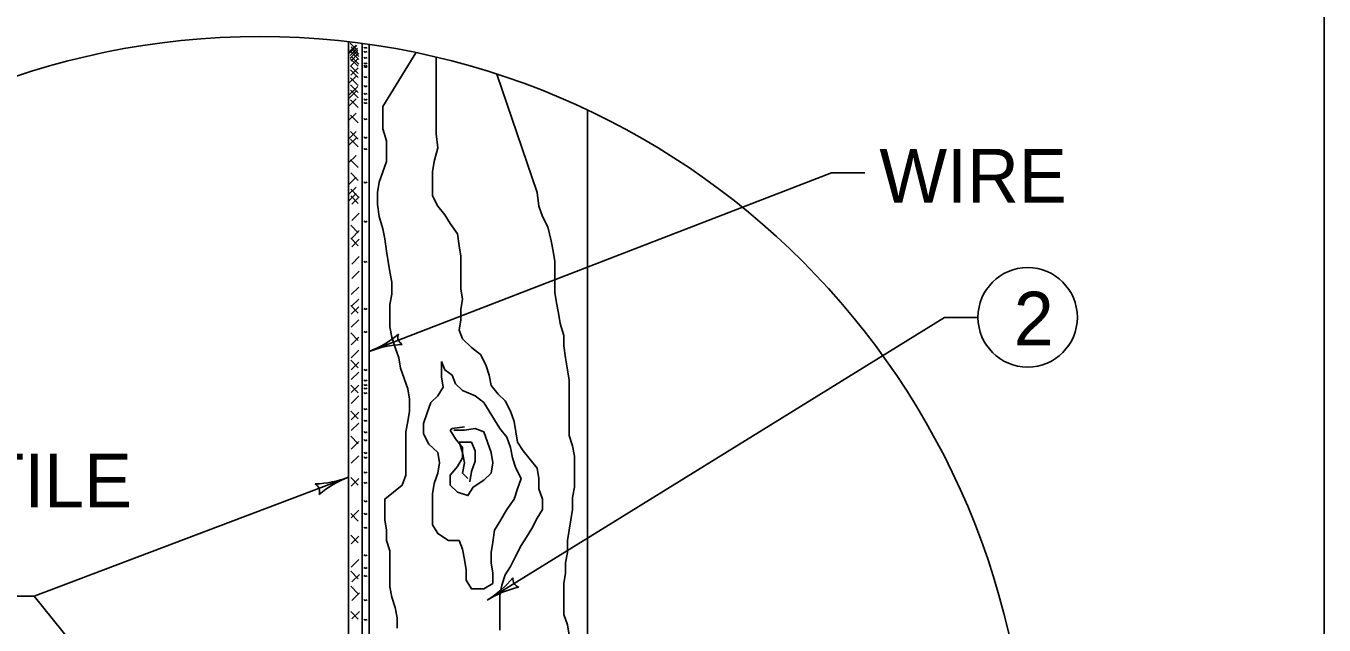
# Model space of a CAD drawing. Extents: x 1007 to 1035.5, y 1000.5 to 1021.5.
# Drawn here: x 1030.663 to 1035.5, y 1012.98 to 1015.21 of the extents above; entities that cross this region are included whole.
import ezdxf

# ---------------------------------------------------------------- set-up
doc = ezdxf.new("R2010")
doc.units = 0
for name, color, linetype in [('1', 7, 'Continuous'), ('10', 7, 'Continuous'), ('11', 7, 'Continuous')]:
    doc.layers.add(name, color=color, linetype=linetype)

msp = doc.modelspace()

# ---------------------------------------------------------------- linework, layer by layer
at = {"layer": '1'}
for p, q in [((1031.8649, 1012.3758), (1031.8649, 1015.1514)), ((1031.8928, 1015.139), (1031.8651, 1015.1114)), ((1031.8958, 1015.1373), (1031.8681, 1015.1097)), ((1031.8712, 1015.1462), (1031.8998, 1015.1178)), ((1031.8747, 1015.1332), (1031.9033, 1015.1048)), ((1031.9159, 1012.325), (1031.9159, 1015.1451)), ((1031.9412, 1012.308), (1031.9412, 1015.1415)), ((1031.8983, 1015.1283), (1031.8705, 1015.1008)), ((1031.8983, 1015.1178), (1031.8705, 1015.0902)), ((1031.8726, 1015.0884), (1031.9012, 1015.0601)), ((1031.901, 1015.1074), (1031.8733, 1015.0798)), ((1031.901, 1015.0895), (1031.8733, 1015.0619)), ((1031.8747, 1015.1257), (1031.9033, 1015.0973)), ((1031.8747, 1015.1138), (1031.9033, 1015.0854)), ((1031.8747, 1015.0961), (1031.9033, 1015.0678)), ((1031.8726, 1015.0616), (1031.9012, 1015.0333)), ((1031.8726, 1015.0467), (1031.9012, 1015.0183)), ((1031.901, 1015.055), (1031.8733, 1015.0274)), ((1031.8927, 1015.0239), (1031.8649, 1014.9963)), ((1031.8726, 1015.0168), (1031.9012, 1014.9885)), ((1031.8726, 1014.9914), (1031.9012, 1014.9631)), ((1031.8927, 1014.9792), (1031.8649, 1014.9516)), ((1031.8927, 1014.9673), (1031.8649, 1014.9393)), ((1031.899, 1014.9856), (1031.8713, 1014.9578)), ((1031.8726, 1014.9713), (1031.9012, 1014.9428)), ((1031.8927, 1014.9387), (1031.8649, 1014.911)), ((1031.8726, 1014.9349), (1031.9012, 1014.9064)), ((1032.7549, 1012.308), (1032.7549, 1014.8973)), ((1031.8927, 1014.8862), (1031.8649, 1014.8583)), ((1031.8726, 1014.8782), (1031.9012, 1014.8497)), ((1031.8927, 1014.8173), (1031.8649, 1014.7893)), ((1031.8726, 1014.8173), (1031.9012, 1014.7889)), ((1031.8927, 1014.7932), (1031.8649, 1014.7652)), ((1031.8726, 1014.789), (1031.9012, 1014.7606)), ((1031.8927, 1014.7282), (1031.8649, 1014.7005)), ((1031.8726, 1014.7123), (1031.9012, 1014.6838)), ((1031.8729, 1014.6633), (1031.9013, 1014.6349)), ((1033.6643, 1014.6639), (1031.9412, 1013.9986)), ((1033.7893, 1014.6639), (1033.6643, 1014.6639)), ((1031.8927, 1014.6473), (1031.8649, 1014.6193)), ((1031.8927, 1014.6108), (1031.8649, 1014.5828)), ((1031.8729, 1014.6028), (1031.9013, 1014.5741)), ((1031.8927, 1014.5861), (1031.8649, 1014.5583)), ((1031.8729, 1014.5783), (1031.9013, 1014.55)), ((1031.9047, 1014.5741), (1031.877, 1014.5464)), ((1031.9047, 1014.5136), (1031.877, 1014.4858)), ((1031.8729, 1014.4689), (1031.9013, 1014.4403)), ((1031.8729, 1014.4205), (1031.9013, 1014.3918)), ((1031.9047, 1014.4486), (1031.877, 1014.4208)), ((1031.9047, 1014.4162), (1031.877, 1014.3883)), ((1031.9047, 1014.3515), (1031.877, 1014.3235)), ((1031.9047, 1014.298), (1031.877, 1014.2703)), ((1031.903, 1014.2382), (1031.8751, 1014.2102)), ((1031.8729, 1014.1692), (1031.9013, 1014.1408)), ((1031.903, 1014.1935), (1031.8751, 1014.1656)), ((1031.903, 1014.1652), (1031.8751, 1014.1374)), ((1032.382, 1013.0731), (1034.0854, 1014.1256)), ((1034.2104, 1014.1256), (1034.0854, 1014.1256)), ((1031.903, 1014.1166), (1031.8751, 1014.0887)), ((1031.8729, 1014.0678), (1031.9013, 1014.0397)), ((1031.903, 1014.0516), (1031.8751, 1014.0237)), ((1031.903, 1014.0032), (1031.8751, 1013.9752)), ((1031.8729, 1013.9667), (1031.9013, 1013.9382)), ((1031.903, 1013.9585), (1031.8751, 1013.9308)), ((1031.903, 1013.922), (1031.8751, 1013.8943)), ((1031.8729, 1013.8736), (1031.9013, 1013.8449)), ((1031.903, 1013.8736), (1031.8751, 1013.8456)), ((1031.903, 1013.8331), (1031.8751, 1013.8053)), ((1031.8729, 1013.7762), (1031.9013, 1013.7477)), ((1031.903, 1013.7723), (1031.8751, 1013.7443)), ((1031.903, 1013.7317), (1031.8751, 1013.7038)), ((1031.8729, 1013.6831), (1031.9013, 1013.6548)), ((1031.903, 1013.663), (1031.8751, 1013.6349)), ((1031.903, 1013.6102), (1031.8751, 1013.5823)), ((1030.6934, 1013.0881), (1031.8649, 1013.5301)), ((1031.8729, 1013.5292), (1031.9013, 1013.5008)), ((1031.903, 1013.5253), (1031.8751, 1013.4973)), ((1031.8729, 1013.3956), (1031.9013, 1013.3672)), ((1031.903, 1013.4077), (1031.8751, 1013.3798)), ((1031.8729, 1013.3143), (1031.9013, 1013.2862)), ((1031.903, 1013.3105), (1031.8751, 1013.2828)), ((1031.903, 1013.2237), (1031.8751, 1013.1958)), ((1031.8729, 1013.1808), (1031.9013, 1013.1525)), ((1031.9055, 1013.1688), (1031.8776, 1013.1408)), ((1031.8729, 1013.1243), (1031.9013, 1013.0958)), ((1030.6934, 1013.0881), (1030.5684, 1013.0881)), ((1030.6934, 1013.0881), (1031.8904, 1011.6041)), ((1031.9055, 1013.0998), (1031.8776, 1013.0718)), ((1031.8729, 1013.031), (1031.9013, 1013.0025)), ((1031.9055, 1013.031), (1031.8776, 1013.0032))]:
    msp.add_line(p, q, dxfattribs=at)
for points in [[(1032.0455, 1012.9681), (1032.0455, 1013.0064), (1032.0391, 1013.0448), (1032.0258, 1013.0833), (1032.0192, 1013.1218), (1032.0192, 1013.1602), (1032.0192, 1013.2052), (1032.0192, 1013.2564), (1032.0059, 1013.2948), (1032.0059, 1013.3333), (1031.9995, 1013.3718), (1031.9995, 1013.4103), (1031.9995, 1013.449), (1032.0323, 1013.4745), (1032.0652, 1013.5002), (1032.0787, 1013.5386), (1032.0787, 1013.577), (1032.0787, 1013.6153), (1032.0787, 1013.6539), (1032.0787, 1013.699), (1032.0853, 1013.7373), (1032.0918, 1013.776), (1032.0918, 1013.8208), (1032.0853, 1013.8593), (1032.0722, 1013.8977), (1032.0588, 1013.9361), (1032.0521, 1013.9747), (1032.0391, 1014.0131), (1032.0258, 1014.0516), (1032.0192, 1014.0902), (1032.0192, 1014.1287), (1032.0192, 1014.1733), (1032.0258, 1014.2122), (1032.0258, 1014.2567), (1032.0192, 1014.2953), (1032.0126, 1014.3337), (1032.0059, 1014.3723), (1031.9995, 1014.4173), (1031.9927, 1014.4557), (1031.9795, 1014.5006), (1031.9729, 1014.5455), (1031.9729, 1014.5902), (1031.9795, 1014.6288), (1031.9927, 1014.6673), (1032.0059, 1014.7057), (1032.0059, 1014.7443), (1032.0059, 1014.7828), (1031.9927, 1014.8275), (1031.9927, 1014.8661), (1031.9927, 1014.9108), (1032.1162, 1015.1108)], [(1032.191, 1015.0943), (1032.191, 1014.8083), (1032.1975, 1014.757), (1032.1843, 1014.7057), (1032.1778, 1014.6673), (1032.1778, 1014.6288), (1032.1778, 1014.5774), (1032.1975, 1014.539), (1032.2241, 1014.5068), (1032.2441, 1014.4748), (1032.2703, 1014.4364), (1032.2768, 1014.3914), (1032.2837, 1014.3531), (1032.2837, 1014.3081), (1032.2837, 1014.2695), (1032.2837, 1014.2312), (1032.2901, 1014.1928), (1032.2837, 1014.1542), (1032.2837, 1014.1158), (1032.2768, 1014.0774), (1032.2901, 1014.0452), (1032.323, 1014.0131), (1032.3563, 1013.9875), (1032.3759, 1013.949), (1032.3891, 1013.9105), (1032.3959, 1013.8723), (1032.4224, 1013.8399), (1032.4488, 1013.8143), (1032.4684, 1013.776), (1032.4818, 1013.7373), (1032.4884, 1013.699), (1032.4949, 1013.6605), (1032.515, 1013.6283), (1032.5413, 1013.5964), (1032.5677, 1013.5643), (1032.5743, 1013.5258), (1032.5743, 1013.4873), (1032.5875, 1013.449), (1032.5875, 1013.4103), (1032.5677, 1013.3783), (1032.5479, 1013.3399), (1032.5282, 1013.3077), (1032.5083, 1013.2758), (1032.4884, 1013.2373), (1032.4684, 1013.1986), (1032.4488, 1013.1667), (1032.4358, 1013.1283), (1032.4288, 1013.0898), (1032.4288, 1013.0448), (1032.4288, 1013.0064), (1032.4288, 1012.9615)], [(1032.4176, 1015.0309), (1032.5677, 1014.5902), (1032.5743, 1014.539), (1032.5875, 1014.5006), (1032.6073, 1014.4622), (1032.6205, 1014.4108), (1032.6272, 1014.3723), (1032.6338, 1014.3337), (1032.6338, 1014.2953), (1032.6338, 1014.2567), (1032.6338, 1014.2183), (1032.6403, 1014.1798), (1032.6468, 1014.1414), (1032.6538, 1014.1031), (1032.667, 1014.058), (1032.667, 1014.0195), (1032.6734, 1013.9747), (1032.6802, 1013.9298), (1032.6868, 1013.8914), (1032.6868, 1013.8528), (1032.6868, 1013.808), (1032.6868, 1013.7631), (1032.6868, 1013.7245), (1032.6868, 1013.6861), (1032.6999, 1013.6477), (1032.7066, 1013.6093), (1032.7066, 1013.5708), (1032.7066, 1013.532), (1032.7066, 1013.4937), (1032.6999, 1013.4553), (1032.6999, 1013.4103), (1032.6933, 1013.3718), (1032.6868, 1013.3333), (1032.6802, 1013.2948), (1032.6802, 1013.2502), (1032.6734, 1013.2115), (1032.6734, 1013.1731), (1032.667, 1013.1348), (1032.667, 1013.0962), (1032.667, 1013.0577), (1032.667, 1013.0193), (1032.6802, 1012.9807), (1032.6868, 1012.9423)], [(1032.2108, 1013.9618), (1032.2108, 1013.9042), (1032.2176, 1013.8657), (1032.1975, 1013.8335), (1032.1712, 1013.808), (1032.1578, 1013.7695), (1032.1447, 1013.731), (1032.1447, 1013.6924), (1032.1646, 1013.6539), (1032.1975, 1013.6219), (1032.2042, 1013.5835), (1032.1975, 1013.5449), (1032.1843, 1013.5064), (1032.1778, 1013.4681), (1032.1778, 1013.4297), (1032.1778, 1013.3912), (1032.1778, 1013.3528), (1032.1975, 1013.3205), (1032.2372, 1013.2948), (1032.2768, 1013.2948), (1032.2901, 1013.263), (1032.2968, 1013.2245), (1032.3034, 1013.1858), (1032.3034, 1013.1473), (1032.323, 1013.1153), (1032.3693, 1013.1153), (1032.4025, 1013.1348), (1032.4025, 1013.1731), (1032.3959, 1013.2115), (1032.3959, 1013.2502), (1032.4025, 1013.2886), (1032.4091, 1013.3333), (1032.4288, 1013.3653), (1032.4553, 1013.4103), (1032.4818, 1013.449), (1032.4949, 1013.4873), (1032.5083, 1013.5258), (1032.4884, 1013.5643), (1032.4753, 1013.6028), (1032.4684, 1013.6412), (1032.4553, 1013.6797), (1032.4288, 1013.7118), (1032.4091, 1013.7438), (1032.3891, 1013.776), (1032.3693, 1013.808), (1032.3365, 1013.8335), (1032.2901, 1013.8528), (1032.2637, 1013.8785), (1032.2505, 1013.9105), (1032.2241, 1013.9298), (1032.2108, 1013.9618)], [(1032.2572, 1013.7053), (1032.2968, 1013.7053), (1032.3365, 1013.7118), (1032.3693, 1013.699), (1032.3826, 1013.6605), (1032.3959, 1013.6219), (1032.4025, 1013.5835), (1032.3959, 1013.5449), (1032.3693, 1013.5193), (1032.3299, 1013.4937), (1032.31, 1013.4618), (1032.2703, 1013.4745), (1032.2441, 1013.5002), (1032.2441, 1013.5386), (1032.2703, 1013.5708), (1032.2901, 1013.6028), (1032.2901, 1013.6412), (1032.2637, 1013.6733), (1032.2441, 1013.7053), (1032.2505, 1013.7118), (1032.2968, 1013.7183)], [(1032.3166, 1013.513), (1032.323, 1013.5515), (1032.3365, 1013.5899), (1032.3365, 1013.6283), (1032.323, 1013.6605), (1032.2768, 1013.6605), (1032.2901, 1013.6219), (1032.2968, 1013.5835), (1032.2901, 1013.5449), (1032.31, 1013.5258)]]:
    msp.add_lwpolyline(points, dxfattribs=at)
for centre, radius in [((1031.5344, 1012.308), 2.8626), ((1034.3956, 1014.1256), 0.1851)]:
    msp.add_circle(centre, radius, dxfattribs=at)
for centre, radius, start, end in [((1031.9282, 1015.1374), 0.00906, 220.1745, 310.2734), ((1031.9282, 1015.1224), 0.00906, 220.1745, 310.2734), ((1031.9282, 1015.1), 0.00906, 220.1745, 310.2734), ((1031.9282, 1015.0792), 0.00906, 220.1745, 310.2734), ((1031.9282, 1015.0702), 0.00906, 220.1745, 310.2734), ((1031.9282, 1015.0658), 0.00906, 220.1745, 310.2734), ((1031.9282, 1015.0284), 0.00906, 220.1745, 310.2734), ((1031.9282, 1014.9942), 0.00906, 220.1745, 310.2734), ((1031.9282, 1014.9659), 0.00906, 220.1745, 310.2734), ((1031.9282, 1014.9444), 0.00906, 220.1745, 310.2734), ((1031.9282, 1014.9316), 0.00906, 220.1745, 310.2734), ((1031.9282, 1014.8716), 0.00906, 220.1745, 310.2734), ((1031.9282, 1014.8031), 0.00906, 220.1745, 310.2734), ((1031.9282, 1014.7603), 0.00906, 220.1745, 310.2734), ((1031.9282, 1014.636), 0.00906, 220.1745, 310.2734), ((1031.9282, 1014.4904), 0.00906, 220.1745, 310.2734), ((1031.9282, 1014.3405), 0.00906, 220.1745, 310.2734), ((1031.9282, 1014.1649), 0.00906, 220.1745, 310.2734), ((1031.9282, 1014.0792), 0.00906, 220.1745, 310.2734), ((1031.8004, 1014.3633), 0.3909, 291.112, 309.7808), ((1032.082, 1013.6339), 0.3909, 92.4591, 111.1059), ((1032.0799, 1014.0521), 0.0313, 159.8866, 242.0033), ((1031.8004, 1014.3633), 0.3909, 291.0997, 291.112), ((1031.9282, 1013.9378), 0.00906, 220.1745, 310.2734), ((1031.9282, 1013.8988), 0.00906, 220.1745, 310.2734), ((1031.9282, 1013.8817), 0.00906, 220.1745, 310.2734), ((1031.9282, 1013.8688), 0.00906, 220.1745, 310.2734), ((1031.9282, 1013.8517), 0.00906, 220.1745, 310.2734), ((1031.9282, 1013.7918), 0.00906, 220.1745, 310.2734), ((1031.9282, 1013.7489), 0.00906, 220.1745, 310.2734), ((1031.9282, 1013.7061), 0.00906, 220.1745, 310.2734), ((1031.9282, 1013.6761), 0.00906, 220.1745, 310.2734), ((1031.9282, 1013.629), 0.00906, 220.1745, 310.2734), ((1031.9282, 1013.6118), 0.00906, 220.1745, 310.2734), ((1031.9282, 1013.5562), 0.00906, 220.1745, 310.2734), ((1031.7269, 1013.8959), 0.3909, 272.0184, 290.6651), ((1031.7258, 1013.4776), 0.0313, 339.4458, 61.5625), ((1032.0029, 1013.1643), 0.3909, 110.6712, 129.34), ((1032.0029, 1013.1643), 0.3909, 110.659, 110.6712), ((1031.9282, 1013.5176), 0.00906, 220.1745, 310.2734), ((1031.9282, 1013.4491), 0.00906, 220.1745, 310.2734), ((1031.9282, 1013.402), 0.00906, 220.1745, 310.2734), ((1031.9282, 1013.3506), 0.00906, 220.1745, 310.2734), ((1031.9282, 1013.2477), 0.00906, 220.1745, 310.2734), ((1031.9282, 1013.2006), 0.00906, 220.1745, 310.2734), ((1031.9282, 1013.1707), 0.00906, 220.1745, 310.2734), ((1032.1765, 1013.4057), 0.3909, 301.7114, 320.3802), ((1032.5085, 1013.1512), 0.0313, 170.486, 252.6027), ((1032.5875, 1012.7405), 0.3909, 103.0586, 121.7053), ((1031.9282, 1013.0807), 0.00906, 220.1745, 310.2734), ((1032.1765, 1013.4057), 0.3909, 301.6992, 301.7114), ((1031.9282, 1013.0079), 0.00906, 220.1745, 310.2734)]:
    msp.add_arc(centre, radius, start, end, dxfattribs=at)
at = {"layer": '10'}
msp.add_line((1035.5, 1021.5), (1035.5, 1000.5), dxfattribs=at)
at = {"layer": '11'}
msp.add_lwpolyline([(1007, 1021.5), (1035.5, 1021.5), (1035.5, 1000.5), (1007, 1000.5)], close=True, dxfattribs=at)

# ---------------------------------------------------------------- texts
at = {"layer": '1'}
for s, p in [('WIRE', (1033.843, 1014.5526)), ('2', (1034.3438, 1014.0208)), ('GEOTEXTILE', (1029.3786, 1013.4177))]:
    msp.add_text(s, height=0.2, dxfattribs=at).set_placement(p)

doc.saveas('drawing.dxf')
